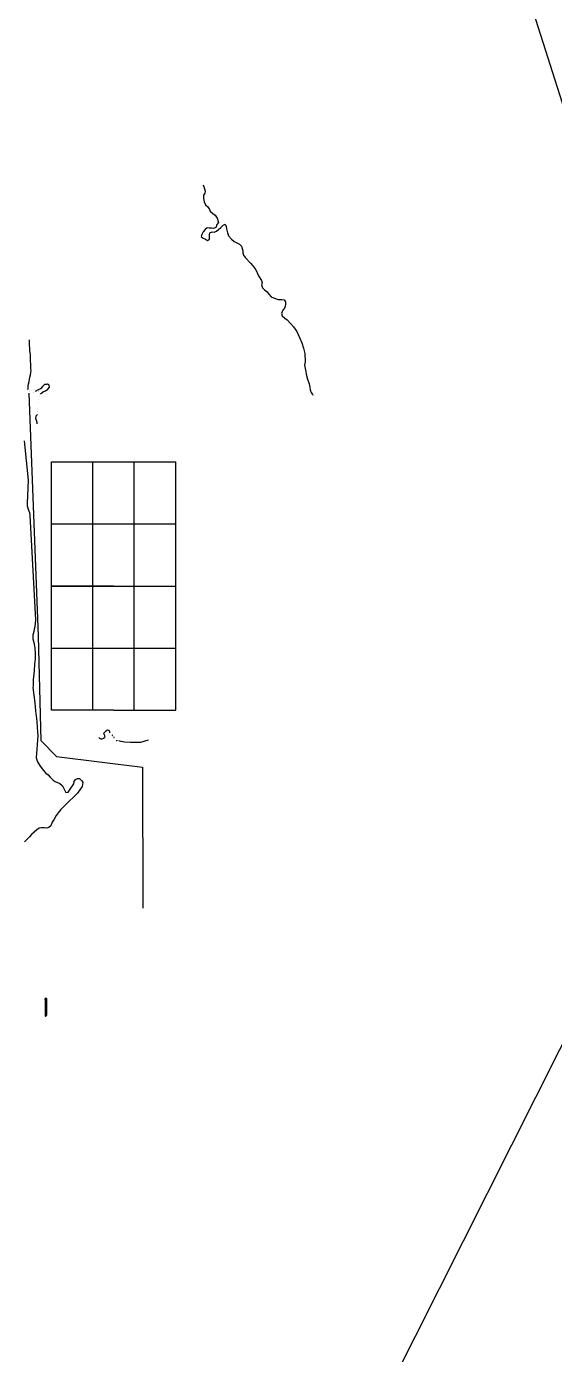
# Model space of a CAD drawing. Extents: x 691253 to 712810, y 6460221 to 6541096.
# Drawn here: x 705304 to 707218, y 6472578 to 6477391 of the extents above; entities that cross this region are included whole.
import ezdxf

# ---------------------------------------------------------------- set-up
doc = ezdxf.new("R2010")
doc.units = 0
doc.header["$MEASUREMENT"] = 0
doc.layers.get('0').update_dxf_attribs({"linetype": 'CONTINUOUS'})
for name, color, linetype in [('kaid', 5, 'CONTINUOUS'), ('pollar', 7, 'CONTINUOUS'), ('ramp', 210, 'CONTINUOUS'), ('telgprojekt', 1, 'CONTINUOUS')]:
    doc.layers.add(name, color=color, linetype=linetype)

# ---------------------------------------------------------------- blocks, each defined once
blk = doc.blocks.new('Pollar')
blk.add_hatch(color=256).paths.add_polyline_path([(4, 0), (2, 0, 0.774597), (-2, 0), (-4, 0), (-4, -1), (-2, -1, 0.774597), (2, -1), (4, -1)])
blk.add_lwpolyline([(4, 0), (2, 0, 0.774597), (-2, 0), (-4, 0), (-4, -1), (-2, -1, 0.774597), (2, -1), (4, -1)], format="xyb")

msp = doc.modelspace()

# ---------------------------------------------------------------- linework, layer by layer
at = {"color": 2, "linetype": 'Continuous'}
for p, q in [((705371.3, 6473862.4, 118.8), (705377.3, 6473868.4, 118.8)), ((705371.3, 6473862.6, 118.8), (705377.1, 6473868.4, 118.8)), ((705371.3, 6473862.7, 118.8), (705376.9, 6473868.4, 118.8)), ((705371.3, 6473862.9, 118.8), (705376.7, 6473868.4, 118.8)), ((705371.3, 6473863.1, 118.8), (705376.6, 6473868.4, 118.8)), ((705371.3, 6473863.3, 118.8), (705376.4, 6473868.4, 118.8)), ((705371.3, 6473863.4, 118.8), (705376.2, 6473868.4, 118.8)), ((705371.3, 6473863.6, 118.8), (705376, 6473868.4, 118.8)), ((705371.3, 6473863.8, 118.8), (705375.8, 6473868.4, 118.8)), ((705371.3, 6473864, 118.8), (705375.7, 6473868.4, 118.8)), ((705371.3, 6473864.1, 118.8), (705375.5, 6473868.4, 118.8)), ((705371.3, 6473864.3, 118.8), (705375.3, 6473868.4, 118.8)), ((705371.3, 6473864.5, 118.8), (705375.1, 6473868.4, 118.8)), ((705371.3, 6473864.7, 118.8), (705375, 6473868.4, 118.8)), ((705371.3, 6473864.9, 118.8), (705374.8, 6473868.4, 118.8)), ((705371.3, 6473865, 118.8), (705374.6, 6473868.4, 118.8)), ((705371.3, 6473865.2, 118.8), (705374.4, 6473868.4, 118.8)), ((705371.3, 6473865.4, 118.8), (705374.3, 6473868.4, 118.8)), ((705371.3, 6473865.6, 118.8), (705374.1, 6473868.4, 118.8)), ((705371.3, 6473865.7, 118.8), (705373.9, 6473868.4, 118.8)), ((705371.3, 6473865.9, 118.8), (705373.7, 6473868.4, 118.8)), ((705371.3, 6473866.1, 118.8), (705373.6, 6473868.4, 118.8)), ((705371.3, 6473866.3, 118.8), (705373.4, 6473868.4, 118.8)), ((705371.3, 6473866.4, 118.8), (705373.2, 6473868.4, 118.8)), ((705371.3, 6473866.6, 118.8), (705373, 6473868.4, 118.8)), ((705371.3, 6473866.8, 118.8), (705372.8, 6473868.4, 118.8)), ((705371.3, 6473867, 118.8), (705372.7, 6473868.4, 118.8)), ((705371.3, 6473867.1, 118.8), (705372.5, 6473868.4, 118.8)), ((705371.3, 6473867.3, 118.8), (705372.3, 6473868.4, 118.8)), ((705371.3, 6473867.5, 118.8), (705372.1, 6473868.4, 118.8)), ((705371.3, 6473867.7, 118.8), (705372, 6473868.4, 118.8)), ((705371.3, 6473867.9, 118.8), (705371.8, 6473868.4, 118.8)), ((705371.3, 6473868, 118.8), (705371.6, 6473868.4, 118.8)), ((705371.3, 6473868.2, 118.8), (705371.4, 6473868.4, 118.8)), ((705371.3, 6473862.2, 118.8), (705377.3, 6473868.2, 118.8)), ((705371.3, 6473862, 118.8), (705377.3, 6473868, 118.8)), ((705371.3, 6473861.8, 118.8), (705377.3, 6473867.8, 118.8)), ((705371.3, 6473861.7, 118.8), (705377.3, 6473867.7, 118.8)), ((705371.3, 6473861.5, 118.8), (705377.3, 6473867.5, 118.8)), ((705371.3, 6473861.3, 118.8), (705377.3, 6473867.3, 118.8)), ((705371.3, 6473861.1, 118.8), (705377.3, 6473867.1, 118.8)), ((705371.3, 6473861, 118.8), (705377.3, 6473867, 118.8)), ((705371.3, 6473860.8, 118.8), (705377.3, 6473866.8, 118.8)), ((705371.3, 6473860.6, 118.8), (705377.3, 6473866.6, 118.8)), ((705371.3, 6473860.4, 118.8), (705377.3, 6473866.4, 118.8)), ((705371.3, 6473860.3, 118.8), (705377.3, 6473866.3, 118.8)), ((705371.3, 6473860.1, 118.8), (705377.3, 6473866.1, 118.8)), ((705371.3, 6473859.9, 118.8), (705377.3, 6473865.9, 118.8)), ((705371.3, 6473859.7, 118.8), (705377.3, 6473865.7, 118.8)), ((705371.3, 6473859.5, 118.8), (705377.3, 6473865.5, 118.8)), ((705371.3, 6473859.4, 118.8), (705377.3, 6473865.4, 118.8)), ((705371.3, 6473859.2, 118.8), (705377.3, 6473865.2, 118.8)), ((705371.3, 6473859, 118.8), (705377.3, 6473865, 118.8)), ((705371.3, 6473858.8, 118.8), (705377.3, 6473864.8, 118.8)), ((705371.3, 6473858.7, 118.8), (705377.3, 6473864.7, 118.8)), ((705371.3, 6473858.5, 118.8), (705377.3, 6473864.5, 118.8)), ((705371.3, 6473858.3, 118.8), (705377.3, 6473864.3, 118.8)), ((705371.3, 6473858.1, 118.8), (705377.3, 6473864.1, 118.8)), ((705371.3, 6473858, 118.8), (705377.3, 6473864, 118.8)), ((705371.3, 6473857.8, 118.8), (705377.3, 6473863.8, 118.8)), ((705371.3, 6473857.6, 118.8), (705377.3, 6473863.6, 118.8)), ((705371.3, 6473857.4, 118.8), (705377.3, 6473863.4, 118.8)), ((705371.3, 6473857.3, 118.8), (705377.3, 6473863.2, 118.8)), ((705371.3, 6473857.1, 118.8), (705377.3, 6473863.1, 118.8)), ((705371.3, 6473856.9, 118.8), (705377.3, 6473862.9, 118.8)), ((705371.3, 6473856.7, 118.8), (705377.3, 6473862.7, 118.8)), ((705371.3, 6473856.5, 118.8), (705377.3, 6473862.5, 118.8)), ((705371.3, 6473856.4, 118.8), (705377.3, 6473862.4, 118.8)), ((705371.3, 6473856.2, 118.8), (705377.3, 6473862.2, 118.8)), ((705371.3, 6473856, 118.8), (705377.3, 6473862, 118.8)), ((705371.3, 6473855.8, 118.8), (705377.3, 6473861.8, 118.8)), ((705371.3, 6473855.7, 118.8), (705377.3, 6473861.7, 118.8)), ((705371.3, 6473855.5, 118.8), (705377.3, 6473861.5, 118.8)), ((705371.3, 6473855.3, 118.8), (705377.3, 6473861.3, 118.8)), ((705371.3, 6473855.1, 118.8), (705377.3, 6473861.1, 118.8)), ((705371.3, 6473855, 118.8), (705377.3, 6473860.9, 118.8)), ((705371.3, 6473854.8, 118.8), (705377.3, 6473860.8, 118.8)), ((705371.3, 6473854.6, 118.8), (705377.3, 6473860.6, 118.8)), ((705371.3, 6473854.4, 118.8), (705377.3, 6473860.4, 118.8)), ((705371.3, 6473854.2, 118.8), (705377.3, 6473860.2, 118.8)), ((705371.3, 6473854.1, 118.8), (705377.3, 6473860.1, 118.8)), ((705371.3, 6473853.9, 118.8), (705377.3, 6473859.9, 118.8)), ((705371.3, 6473853.7, 118.8), (705377.3, 6473859.7, 118.8)), ((705371.3, 6473853.5, 118.8), (705377.3, 6473859.5, 118.8)), ((705371.3, 6473853.4, 118.8), (705377.3, 6473859.4, 118.8)), ((705371.3, 6473853.2, 118.8), (705377.3, 6473859.2, 118.8)), ((705371.3, 6473853, 118.8), (705377.3, 6473859, 118.8)), ((705371.3, 6473852.8, 118.8), (705377.3, 6473858.8, 118.8)), ((705371.3, 6473852.7, 118.8), (705377.3, 6473858.7, 118.8)), ((705371.3, 6473852.5, 118.8), (705377.3, 6473858.5, 118.8)), ((705371.3, 6473852.3, 118.8), (705377.3, 6473858.3, 118.8)), ((705371.3, 6473852.1, 118.8), (705377.3, 6473858.1, 118.8)), ((705371.3, 6473851.9, 118.8), (705377.3, 6473857.9, 118.8)), ((705371.3, 6473851.8, 118.8), (705377.3, 6473857.8, 118.8)), ((705371.3, 6473851.6, 118.8), (705377.3, 6473857.6, 118.8)), ((705371.3, 6473851.4, 118.8), (705377.3, 6473857.4, 118.8)), ((705371.3, 6473851.2, 118.8), (705377.3, 6473857.2, 118.8)), ((705371.3, 6473851.1, 118.8), (705377.3, 6473857.1, 118.8)), ((705371.3, 6473850.9, 118.8), (705377.3, 6473856.9, 118.8)), ((705371.3, 6473850.7, 118.8), (705377.3, 6473856.7, 118.8)), ((705371.3, 6473850.5, 118.8), (705377.3, 6473856.5, 118.8)), ((705371.3, 6473850.4, 118.8), (705377.3, 6473856.4, 118.8)), ((705371.3, 6473850.2, 118.8), (705377.3, 6473856.2, 118.8)), ((705371.3, 6473850, 118.8), (705377.3, 6473856, 118.8)), ((705371.3, 6473849.8, 118.8), (705377.3, 6473855.8, 118.8)), ((705371.3, 6473849.7, 118.8), (705377.3, 6473855.6, 118.8)), ((705371.3, 6473849.5, 118.8), (705377.3, 6473855.5, 118.8)), ((705371.3, 6473849.3, 118.8), (705377.3, 6473855.3, 118.8)), ((705371.3, 6473849.1, 118.8), (705377.3, 6473855.1, 118.8)), ((705371.3, 6473848.9, 118.8), (705377.3, 6473854.9, 118.8)), ((705371.3, 6473848.8, 118.8), (705377.3, 6473854.8, 118.8)), ((705371.3, 6473848.6, 118.8), (705377.3, 6473854.6, 118.8)), ((705371.3, 6473848.4, 118.8), (705377.3, 6473854.4, 118.8)), ((705371.3, 6473848.2, 118.8), (705377.3, 6473854.2, 118.8)), ((705371.3, 6473848.1, 118.8), (705377.3, 6473854.1, 118.8)), ((705371.3, 6473847.9, 118.8), (705377.3, 6473853.9, 118.8)), ((705371.3, 6473847.7, 118.8), (705377.3, 6473853.7, 118.8)), ((705371.3, 6473847.5, 118.8), (705377.3, 6473853.5, 118.8)), ((705371.3, 6473847.4, 118.8), (705377.3, 6473853.3, 118.8)), ((705371.3, 6473847.2, 118.8), (705377.3, 6473853.2, 118.8)), ((705371.3, 6473847, 118.8), (705377.3, 6473853, 118.8)), ((705371.3, 6473846.8, 118.8), (705377.3, 6473852.8, 118.8)), ((705371.3, 6473846.6, 118.8), (705377.3, 6473852.6, 118.8)), ((705371.3, 6473846.5, 118.8), (705377.3, 6473852.5, 118.8)), ((705371.3, 6473846.3, 118.8), (705377.3, 6473852.3, 118.8)), ((705371.3, 6473846.1, 118.8), (705377.3, 6473852.1, 118.8)), ((705371.3, 6473845.9, 118.8), (705377.3, 6473851.9, 118.8)), ((705371.3, 6473845.8, 118.8), (705377.3, 6473851.8, 118.8)), ((705371.3, 6473845.6, 118.8), (705377.3, 6473851.6, 118.8)), ((705371.3, 6473845.4, 118.8), (705377.3, 6473851.4, 118.8)), ((705371.3, 6473845.2, 118.8), (705377.3, 6473851.2, 118.8)), ((705371.3, 6473845.1, 118.8), (705377.3, 6473851.1, 118.8)), ((705371.3, 6473844.9, 118.8), (705377.3, 6473850.9, 118.8)), ((705371.3, 6473844.7, 118.8), (705377.3, 6473850.7, 118.8)), ((705371.3, 6473844.5, 118.8), (705377.3, 6473850.5, 118.8)), ((705371.3, 6473844.4, 118.8), (705377.3, 6473850.3, 118.8)), ((705371.3, 6473844.2, 118.8), (705377.3, 6473850.2, 118.8)), ((705371.3, 6473844, 118.8), (705377.3, 6473850, 118.8)), ((705371.3, 6473843.8, 118.8), (705377.3, 6473849.8, 118.8)), ((705371.3, 6473843.6, 118.8), (705377.3, 6473849.6, 118.8)), ((705371.3, 6473843.5, 118.8), (705377.3, 6473849.5, 118.8)), ((705371.3, 6473843.3, 118.8), (705377.3, 6473849.3, 118.8)), ((705371.3, 6473843.1, 118.8), (705377.3, 6473849.1, 118.8)), ((705371.3, 6473842.9, 118.8), (705377.3, 6473848.9, 118.8)), ((705371.3, 6473842.8, 118.8), (705377.3, 6473848.8, 118.8)), ((705371.3, 6473842.6, 118.8), (705377.3, 6473848.6, 118.8)), ((705371.3, 6473842.4, 118.8), (705377.3, 6473848.4, 118.8)), ((705371.3, 6473842.2, 118.8), (705377.3, 6473848.2, 118.8)), ((705371.3, 6473842.1, 118.8), (705377.3, 6473848, 118.8)), ((705371.3, 6473841.9, 118.8), (705377.3, 6473847.9, 118.8)), ((705371.3, 6473841.7, 118.8), (705377.3, 6473847.7, 118.8)), ((705371.3, 6473841.5, 118.8), (705377.3, 6473847.5, 118.8)), ((705371.3, 6473841.3, 118.8), (705377.3, 6473847.3, 118.8)), ((705371.3, 6473841.2, 118.8), (705377.3, 6473847.2, 118.8)), ((705371.3, 6473841, 118.8), (705377.3, 6473847, 118.8)), ((705371.3, 6473840.8, 118.8), (705377.3, 6473846.8, 118.8)), ((705371.3, 6473840.6, 118.8), (705377.3, 6473846.6, 118.8)), ((705371.3, 6473840.5, 118.8), (705377.3, 6473846.5, 118.8)), ((705371.3, 6473840.3, 118.8), (705377.3, 6473846.3, 118.8)), ((705371.3, 6473840.1, 118.8), (705377.3, 6473846.1, 118.8)), ((705371.3, 6473839.9, 118.8), (705377.3, 6473845.9, 118.8)), ((705371.3, 6473839.8, 118.8), (705377.3, 6473845.7, 118.8)), ((705371.3, 6473839.6, 118.8), (705377.3, 6473845.6, 118.8)), ((705371.3, 6473839.4, 118.8), (705377.3, 6473845.4, 118.8)), ((705371.3, 6473839.2, 118.8), (705377.3, 6473845.2, 118.8)), ((705371.3, 6473839, 118.8), (705377.3, 6473845, 118.8)), ((705371.3, 6473838.9, 118.8), (705377.3, 6473844.9, 118.8)), ((705371.3, 6473838.7, 118.8), (705377.3, 6473844.7, 118.8)), ((705371.3, 6473838.5, 118.8), (705377.3, 6473844.5, 118.8)), ((705371.3, 6473838.4, 118.8), (705377.3, 6473844.3, 118.8)), ((705371.5, 6473838.4, 118.8), (705377.3, 6473844.2, 118.8)), ((705371.7, 6473838.4, 118.8), (705377.3, 6473844, 118.8)), ((705371.8, 6473838.4, 118.8), (705377.3, 6473843.8, 118.8)), ((705372, 6473838.4, 118.8), (705377.3, 6473843.6, 118.8)), ((705372.2, 6473838.4, 118.8), (705377.3, 6473843.4, 118.8)), ((705372.4, 6473838.4, 118.8), (705377.3, 6473843.3, 118.8)), ((705372.5, 6473838.4, 118.8), (705377.3, 6473843.1, 118.8)), ((705372.7, 6473838.4, 118.8), (705377.3, 6473842.9, 118.8)), ((705372.9, 6473838.4, 118.8), (705377.3, 6473842.7, 118.8)), ((705373.1, 6473838.4, 118.8), (705377.3, 6473842.6, 118.8)), ((705373.2, 6473838.4, 118.8), (705377.3, 6473842.4, 118.8)), ((705373.4, 6473838.4, 118.8), (705377.3, 6473842.2, 118.8)), ((705373.6, 6473838.4, 118.8), (705377.3, 6473842, 118.8)), ((705373.8, 6473838.4, 118.8), (705377.3, 6473841.9, 118.8)), ((705374, 6473838.4, 118.8), (705377.3, 6473841.7, 118.8)), ((705374.1, 6473838.4, 118.8), (705377.3, 6473841.5, 118.8)), ((705374.3, 6473838.4, 118.8), (705377.3, 6473841.3, 118.8)), ((705374.5, 6473838.4, 118.8), (705377.3, 6473841.2, 118.8)), ((705374.7, 6473838.4, 118.8), (705377.3, 6473841, 118.8)), ((705374.8, 6473838.4, 118.8), (705377.3, 6473840.8, 118.8)), ((705375, 6473838.4, 118.8), (705377.3, 6473840.6, 118.8)), ((705375.2, 6473838.4, 118.8), (705377.3, 6473840.4, 118.8)), ((705375.4, 6473838.4, 118.8), (705377.3, 6473840.3, 118.8)), ((705375.5, 6473838.4, 118.8), (705377.3, 6473840.1, 118.8)), ((705375.7, 6473838.4, 118.8), (705377.3, 6473839.9, 118.8)), ((705375.9, 6473838.4, 118.8), (705377.3, 6473839.7, 118.8)), ((705376.1, 6473838.4, 118.8), (705377.3, 6473839.6, 118.8)), ((705376.3, 6473838.4, 118.8), (705377.3, 6473839.4, 118.8)), ((705376.4, 6473838.4, 118.8), (705377.3, 6473839.2, 118.8)), ((705376.6, 6473838.4, 118.8), (705377.3, 6473839, 118.8)), ((705376.8, 6473838.4, 118.8), (705377.3, 6473838.9, 118.8))]:
    msp.add_line(p, q, dxfattribs=at)
at = {"color": 250, "linetype": 'Continuous'}
for p, q in [((705371.3, 6473832.5, 118.8), (705377.1, 6473838.4, 118.8)), ((705371.3, 6473832.7, 118.8), (705377, 6473838.4, 118.8)), ((705371.3, 6473832.9, 118.8), (705376.8, 6473838.4, 118.8)), ((705371.3, 6473833, 118.8), (705376.6, 6473838.4, 118.8)), ((705371.3, 6473833.2, 118.8), (705376.4, 6473838.4, 118.8)), ((705371.3, 6473833.4, 118.8), (705376.3, 6473838.4, 118.8)), ((705371.3, 6473833.6, 118.8), (705376.1, 6473838.4, 118.8)), ((705371.3, 6473833.7, 118.8), (705375.9, 6473838.4, 118.8)), ((705371.3, 6473833.9, 118.8), (705375.7, 6473838.4, 118.8)), ((705371.3, 6473834.1, 118.8), (705375.5, 6473838.4, 118.8)), ((705371.3, 6473834.3, 118.8), (705375.4, 6473838.4, 118.8)), ((705371.3, 6473834.5, 118.8), (705375.2, 6473838.4, 118.8)), ((705371.3, 6473834.6, 118.8), (705375, 6473838.4, 118.8)), ((705371.3, 6473834.8, 118.8), (705374.8, 6473838.4, 118.8)), ((705371.3, 6473835, 118.8), (705374.7, 6473838.4, 118.8)), ((705371.3, 6473835.2, 118.8), (705374.5, 6473838.4, 118.8)), ((705371.3, 6473835.3, 118.8), (705374.3, 6473838.4, 118.8)), ((705371.3, 6473835.5, 118.8), (705374.1, 6473838.4, 118.8)), ((705371.3, 6473835.7, 118.8), (705374, 6473838.4, 118.8)), ((705371.3, 6473835.9, 118.8), (705373.8, 6473838.4, 118.8)), ((705371.3, 6473836, 118.8), (705373.6, 6473838.4, 118.8)), ((705371.3, 6473836.2, 118.8), (705373.4, 6473838.4, 118.8)), ((705371.3, 6473836.4, 118.8), (705373.2, 6473838.4, 118.8)), ((705371.3, 6473836.6, 118.8), (705373.1, 6473838.4, 118.8)), ((705371.3, 6473836.8, 118.8), (705372.9, 6473838.4, 118.8)), ((705371.3, 6473836.9, 118.8), (705372.7, 6473838.4, 118.8)), ((705371.3, 6473837.1, 118.8), (705372.5, 6473838.4, 118.8)), ((705371.3, 6473837.3, 118.8), (705372.4, 6473838.4, 118.8)), ((705371.3, 6473837.5, 118.8), (705372.2, 6473838.4, 118.8)), ((705371.3, 6473837.6, 118.8), (705372, 6473838.4, 118.8)), ((705371.3, 6473837.8, 118.8), (705371.8, 6473838.4, 118.8)), ((705371.3, 6473838, 118.8), (705371.7, 6473838.4, 118.8)), ((705371.3, 6473838.2, 118.8), (705371.5, 6473838.4, 118.8)), ((705371.3, 6473838.3, 118.8), (705371.3, 6473838.4, 118.8)), ((705371.3, 6473832.3, 118.8), (705377.3, 6473838.3, 118.8)), ((705371.3, 6473832.2, 118.8), (705377.3, 6473838.1, 118.8)), ((705371.3, 6473832, 118.8), (705377.3, 6473838, 118.8)), ((705371.3, 6473831.8, 118.8), (705377.3, 6473837.8, 118.8)), ((705371.3, 6473831.6, 118.8), (705377.3, 6473837.6, 118.8)), ((705371.3, 6473831.4, 118.8), (705377.3, 6473837.4, 118.8)), ((705371.3, 6473831.3, 118.8), (705377.3, 6473837.3, 118.8)), ((705371.3, 6473831.1, 118.8), (705377.3, 6473837.1, 118.8)), ((705371.3, 6473830.9, 118.8), (705377.3, 6473836.9, 118.8)), ((705371.3, 6473830.7, 118.8), (705377.3, 6473836.7, 118.8)), ((705371.3, 6473830.6, 118.8), (705377.3, 6473836.6, 118.8)), ((705371.3, 6473830.4, 118.8), (705377.3, 6473836.4, 118.8)), ((705377, 6473838.4, 118.8), (705377.3, 6473838.7, 118.8)), ((705377.1, 6473838.4, 118.8), (705377.3, 6473838.5, 118.8)), ((705371.3, 6473830.2, 118.8), (705377.3, 6473836.2, 118.8)), ((705371.3, 6473830, 118.8), (705377.3, 6473836, 118.8)), ((705371.3, 6473829.9, 118.8), (705377.3, 6473835.8, 118.8)), ((705371.3, 6473829.7, 118.8), (705377.3, 6473835.7, 118.8)), ((705371.3, 6473829.5, 118.8), (705377.3, 6473835.5, 118.8)), ((705371.3, 6473829.3, 118.8), (705377.3, 6473835.3, 118.8)), ((705371.3, 6473829.2, 118.8), (705377.3, 6473835.1, 118.8)), ((705371.3, 6473829, 118.8), (705377.3, 6473835, 118.8)), ((705371.3, 6473828.8, 118.8), (705377.3, 6473834.8, 118.8)), ((705371.3, 6473828.6, 118.8), (705377.3, 6473834.6, 118.8)), ((705371.3, 6473828.4, 118.8), (705377.3, 6473834.4, 118.8)), ((705371.3, 6473828.3, 118.8), (705377.3, 6473834.3, 118.8)), ((705371.3, 6473828.1, 118.8), (705377.3, 6473834.1, 118.8)), ((705371.3, 6473827.9, 118.8), (705377.3, 6473833.9, 118.8)), ((705371.3, 6473827.7, 118.8), (705377.3, 6473833.7, 118.8)), ((705371.3, 6473827.6, 118.8), (705377.3, 6473833.5, 118.8)), ((705371.3, 6473827.4, 118.8), (705377.3, 6473833.4, 118.8)), ((705371.3, 6473827.2, 118.8), (705377.3, 6473833.2, 118.8)), ((705371.3, 6473827, 118.8), (705377.3, 6473833, 118.8)), ((705371.3, 6473826.9, 118.8), (705377.3, 6473832.8, 118.8)), ((705371.3, 6473826.7, 118.8), (705377.3, 6473832.7, 118.8)), ((705371.3, 6473826.5, 118.8), (705377.3, 6473832.5, 118.8)), ((705371.3, 6473826.3, 118.8), (705377.3, 6473832.3, 118.8)), ((705371.3, 6473826.1, 118.8), (705377.3, 6473832.1, 118.8)), ((705371.3, 6473826, 118.8), (705377.3, 6473832, 118.8)), ((705371.3, 6473825.8, 118.8), (705377.3, 6473831.8, 118.8)), ((705371.3, 6473825.6, 118.8), (705377.3, 6473831.6, 118.8)), ((705371.3, 6473825.4, 118.8), (705377.3, 6473831.4, 118.8)), ((705371.3, 6473825.3, 118.8), (705377.3, 6473831.3, 118.8)), ((705371.3, 6473825.1, 118.8), (705377.3, 6473831.1, 118.8)), ((705371.3, 6473824.9, 118.8), (705377.3, 6473830.9, 118.8)), ((705371.3, 6473824.7, 118.8), (705377.3, 6473830.7, 118.8)), ((705371.3, 6473824.6, 118.8), (705377.3, 6473830.5, 118.8)), ((705371.3, 6473824.4, 118.8), (705377.3, 6473830.4, 118.8)), ((705371.3, 6473824.2, 118.8), (705377.3, 6473830.2, 118.8)), ((705371.3, 6473824, 118.8), (705377.3, 6473830, 118.8)), ((705371.3, 6473823.9, 118.8), (705377.3, 6473829.8, 118.8)), ((705371.3, 6473823.7, 118.8), (705377.3, 6473829.7, 118.8)), ((705371.3, 6473823.5, 118.8), (705377.3, 6473829.5, 118.8)), ((705371.3, 6473823.3, 118.8), (705377.3, 6473829.3, 118.8)), ((705371.3, 6473823.1, 118.8), (705377.3, 6473829.1, 118.8)), ((705371.3, 6473823, 118.8), (705377.3, 6473829, 118.8)), ((705371.3, 6473822.8, 118.8), (705377.3, 6473828.8, 118.8)), ((705371.3, 6473822.6, 118.8), (705377.3, 6473828.6, 118.8)), ((705371.3, 6473822.4, 118.8), (705377.3, 6473828.4, 118.8)), ((705371.3, 6473822.3, 118.8), (705377.3, 6473828.2, 118.8)), ((705371.3, 6473822.1, 118.8), (705377.3, 6473828.1, 118.8)), ((705371.3, 6473821.9, 118.8), (705377.3, 6473827.9, 118.8)), ((705371.3, 6473821.7, 118.8), (705377.3, 6473827.7, 118.8)), ((705371.3, 6473821.6, 118.8), (705377.3, 6473827.5, 118.8)), ((705371.3, 6473821.4, 118.8), (705377.3, 6473827.4, 118.8)), ((705371.3, 6473821.2, 118.8), (705377.3, 6473827.2, 118.8)), ((705371.3, 6473821, 118.8), (705377.3, 6473827, 118.8)), ((705371.3, 6473820.8, 118.8), (705377.3, 6473826.8, 118.8)), ((705371.3, 6473820.7, 118.8), (705377.3, 6473826.7, 118.8)), ((705371.3, 6473820.5, 118.8), (705377.3, 6473826.5, 118.8)), ((705371.3, 6473820.3, 118.8), (705377.3, 6473826.3, 118.8)), ((705371.3, 6473820.1, 118.8), (705377.3, 6473826.1, 118.8)), ((705371.3, 6473820, 118.8), (705377.3, 6473825.9, 118.8)), ((705371.3, 6473819.8, 118.8), (705377.3, 6473825.8, 118.8)), ((705371.3, 6473819.6, 118.8), (705377.3, 6473825.6, 118.8)), ((705371.3, 6473819.4, 118.8), (705377.3, 6473825.4, 118.8)), ((705371.3, 6473819.3, 118.8), (705377.3, 6473825.2, 118.8)), ((705371.3, 6473819.1, 118.8), (705377.3, 6473825.1, 118.8)), ((705371.3, 6473818.9, 118.8), (705377.3, 6473824.9, 118.8)), ((705371.3, 6473818.7, 118.8), (705377.3, 6473824.7, 118.8)), ((705371.3, 6473818.5, 118.8), (705377.3, 6473824.5, 118.8)), ((705371.3, 6473818.4, 118.8), (705377.3, 6473824.4, 118.8)), ((705371.3, 6473818.2, 118.8), (705377.3, 6473824.2, 118.8)), ((705371.3, 6473818, 118.8), (705377.3, 6473824, 118.8)), ((705371.3, 6473817.8, 118.8), (705377.3, 6473823.8, 118.8)), ((705371.3, 6473817.7, 118.8), (705377.3, 6473823.6, 118.8)), ((705371.3, 6473817.5, 118.8), (705377.3, 6473823.5, 118.8)), ((705371.3, 6473817.3, 118.8), (705377.3, 6473823.3, 118.8)), ((705371.3, 6473817.1, 118.8), (705377.3, 6473823.1, 118.8)), ((705371.3, 6473817, 118.8), (705377.3, 6473822.9, 118.8)), ((705371.3, 6473816.8, 118.8), (705377.3, 6473822.8, 118.8)), ((705371.3, 6473816.6, 118.8), (705377.3, 6473822.6, 118.8)), ((705371.3, 6473816.4, 118.8), (705377.3, 6473822.4, 118.8)), ((705371.3, 6473816.3, 118.8), (705377.3, 6473822.2, 118.8)), ((705371.3, 6473816.1, 118.8), (705377.3, 6473822.1, 118.8)), ((705371.3, 6473815.9, 118.8), (705377.3, 6473821.9, 118.8)), ((705371.3, 6473815.7, 118.8), (705377.3, 6473821.7, 118.8)), ((705371.3, 6473815.5, 118.8), (705377.3, 6473821.5, 118.8)), ((705371.3, 6473815.4, 118.8), (705377.3, 6473821.4, 118.8)), ((705371.3, 6473815.2, 118.8), (705377.3, 6473821.2, 118.8)), ((705371.3, 6473815, 118.8), (705377.3, 6473821, 118.8)), ((705371.3, 6473814.8, 118.8), (705377.3, 6473820.8, 118.8)), ((705371.3, 6473814.7, 118.8), (705377.3, 6473820.6, 118.8)), ((705371.3, 6473814.5, 118.8), (705377.3, 6473820.5, 118.8)), ((705371.3, 6473814.3, 118.8), (705377.3, 6473820.3, 118.8)), ((705371.3, 6473814.1, 118.8), (705377.3, 6473820.1, 118.8)), ((705371.3, 6473814, 118.8), (705377.3, 6473819.9, 118.8)), ((705371.3, 6473813.8, 118.8), (705377.3, 6473819.8, 118.8)), ((705371.3, 6473813.6, 118.8), (705377.3, 6473819.6, 118.8)), ((705371.3, 6473813.4, 118.8), (705377.3, 6473819.4, 118.8)), ((705371.3, 6473813.2, 118.8), (705377.3, 6473819.2, 118.8)), ((705371.3, 6473813.1, 118.8), (705377.3, 6473819.1, 118.8)), ((705371.3, 6473812.9, 118.8), (705377.3, 6473818.9, 118.8)), ((705371.3, 6473812.7, 118.8), (705377.3, 6473818.7, 118.8)), ((705371.3, 6473812.5, 118.8), (705377.3, 6473818.5, 118.8)), ((705371.3, 6473812.4, 118.8), (705377.3, 6473818.3, 118.8)), ((705371.3, 6473812.2, 118.8), (705377.3, 6473818.2, 118.8)), ((705371.3, 6473812, 118.8), (705377.3, 6473818, 118.8)), ((705371.3, 6473811.8, 118.8), (705377.3, 6473817.8, 118.8)), ((705371.3, 6473811.7, 118.8), (705377.3, 6473817.6, 118.8)), ((705371.3, 6473811.5, 118.8), (705377.3, 6473817.5, 118.8)), ((705371.3, 6473811.3, 118.8), (705377.3, 6473817.3, 118.8)), ((705371.3, 6473811.1, 118.8), (705377.3, 6473817.1, 118.8)), ((705371.3, 6473810.9, 118.8), (705377.3, 6473816.9, 118.8)), ((705371.3, 6473810.8, 118.8), (705377.3, 6473816.8, 118.8)), ((705371.3, 6473810.6, 118.8), (705377.3, 6473816.6, 118.8)), ((705371.3, 6473810.4, 118.8), (705377.3, 6473816.4, 118.8)), ((705371.3, 6473810.2, 118.8), (705377.3, 6473816.2, 118.8)), ((705371.3, 6473810.1, 118.8), (705377.3, 6473816, 118.8)), ((705371.3, 6473809.9, 118.8), (705377.3, 6473815.9, 118.8)), ((705371.3, 6473809.7, 118.8), (705377.3, 6473815.7, 118.8)), ((705371.3, 6473809.5, 118.8), (705377.3, 6473815.5, 118.8)), ((705371.3, 6473809.4, 118.8), (705377.3, 6473815.3, 118.8)), ((705371.3, 6473809.2, 118.8), (705377.3, 6473815.2, 118.8)), ((705371.3, 6473809, 118.8), (705377.3, 6473815, 118.8)), ((705371.3, 6473808.8, 118.8), (705377.3, 6473814.8, 118.8)), ((705371.3, 6473808.7, 118.8), (705377.3, 6473814.6, 118.8)), ((705371.3, 6473808.5, 118.8), (705377.3, 6473814.5, 118.8)), ((705371.3, 6473808.3, 118.8), (705377.3, 6473814.3, 118.8)), ((705371.3, 6473808.1, 118.8), (705377.3, 6473814.1, 118.8)), ((705371.3, 6473807.9, 118.8), (705377.3, 6473813.9, 118.8)), ((705371.5, 6473808, 118.8), (705377.3, 6473813.8, 118.8)), ((705371.8, 6473808.1, 118.8), (705377.3, 6473813.6, 118.8)), ((705372, 6473808.2, 118.8), (705377.3, 6473813.4, 118.8)), ((705372.2, 6473808.2, 118.8), (705377.3, 6473813.2, 118.8)), ((705372.5, 6473808.2, 118.8), (705377.3, 6473813, 118.8)), ((705372.7, 6473808.3, 118.8), (705377.3, 6473812.9, 118.8)), ((705372.9, 6473808.3, 118.8), (705377.3, 6473812.7, 118.8)), ((705373.1, 6473808.3, 118.8), (705377.3, 6473812.5, 118.8)), ((705373.3, 6473808.4, 118.8), (705377.3, 6473812.3, 118.8)), ((705373.5, 6473808.4, 118.8), (705377.3, 6473812.2, 118.8)), ((705373.7, 6473808.4, 118.8), (705377.3, 6473812, 118.8)), ((705373.8, 6473808.4, 118.8), (705377.3, 6473811.8, 118.8)), ((705374, 6473808.4, 118.8), (705377.3, 6473811.6, 118.8)), ((705374.2, 6473808.4, 118.8), (705377.3, 6473811.5, 118.8)), ((705374.4, 6473808.4, 118.8), (705377.3, 6473811.3, 118.8)), ((705374.5, 6473808.4, 118.8), (705377.3, 6473811.1, 118.8)), ((705374.7, 6473808.4, 118.8), (705377.3, 6473810.9, 118.8)), ((705374.9, 6473808.4, 118.8), (705377.3, 6473810.7, 118.8)), ((705375.1, 6473808.4, 118.8), (705377.3, 6473810.6, 118.8)), ((705375.2, 6473808.4, 118.8), (705377.3, 6473810.4, 118.8)), ((705375.4, 6473808.3, 118.8), (705377.3, 6473810.2, 118.8)), ((705375.5, 6473808.3, 118.8), (705377.3, 6473810, 118.8)), ((705375.7, 6473808.3, 118.8), (705377.3, 6473809.9, 118.8)), ((705375.8, 6473808.3, 118.8), (705377.3, 6473809.7, 118.8)), ((705376, 6473808.2, 118.8), (705377.3, 6473809.5, 118.8)), ((705376.1, 6473808.2, 118.8), (705377.3, 6473809.3, 118.8)), ((705376.3, 6473808.2, 118.8), (705377.3, 6473809.2, 118.8)), ((705376.4, 6473808.1, 118.8), (705377.3, 6473809, 118.8)), ((705376.6, 6473808.1, 118.8), (705377.3, 6473808.8, 118.8)), ((705376.7, 6473808.1, 118.8), (705377.3, 6473808.6, 118.8)), ((705376.9, 6473808.1, 118.8), (705377.3, 6473808.4, 118.8)), ((705377, 6473808, 118.8), (705377.3, 6473808.3, 118.8)), ((705377.1, 6473808, 118.8), (705377.3, 6473808.1, 118.8))]:
    msp.add_line(p, q, dxfattribs=at)
at = {"color": 3, "linetype": 'Continuous'}
for points in [[(705943.4, 6476815.8), (705946.9, 6476810.6), (705951.7, 6476794.4), (705950.4, 6476786.8), (705946.1, 6476779), (705945.7, 6476767.8), (705948.4, 6476754.9), (705953.5, 6476744.8), (705961.3, 6476736.8), (705967.7, 6476727.1), (705969.9, 6476721.3), (705979.5, 6476713.3), (705988.1, 6476707.4), (705994.9, 6476696.6), (706000.2, 6476680.2), (705993.6, 6476672.8), (705991.7, 6476665.3), (705990.2, 6476662.8), (705982.1, 6476659.2), (705974.9, 6476660.2), (705966.7, 6476659.4), (705959, 6476660.7), (705951.7, 6476655.1), (705945.2, 6476647), (705939.8, 6476637.4), (705937.8, 6476630.1), (705944.9, 6476623.3), (705952.5, 6476620), (705960.1, 6476614.8), (705967.1, 6476619.5), (705967.9, 6476627.4), (705967.7, 6476635.9), (705968.9, 6476643), (705976.8, 6476646.6), (705985, 6476645.3), (705992.4, 6476648.6), (706000.5, 6476655.1), (706008.6, 6476662.3), (706017.1, 6476670.5), (706024.2, 6476673.9), (706028, 6476665.5), (706029, 6476657.2), (706033.3, 6476643.3), (706036.3, 6476632.2), (706047, 6476620.1), (706057.4, 6476612.2), (706064.6, 6476608.6), (706075.8, 6476601.6), (706083.6, 6476595), (706086.6, 6476586.5), (706088.1, 6476578.1), (706088.2, 6476570.2), (706091.2, 6476562.2), (706098.7, 6476552.1), (706115.7, 6476532.6), (706125, 6476523.5), (706133.1, 6476512.6), (706137.7, 6476504), (706145.2, 6476487.7), (706156.6, 6476470.7), (706158.1, 6476462.1), (706156.7, 6476455), (706159.6, 6476444.2), (706167.2, 6476435.9), (706176.3, 6476429.2), (706182.6, 6476420.4), (706191, 6476411.4), (706199.3, 6476407.1), (706217, 6476402), (706230.4, 6476401.3), (706237.7, 6476399.7), (706243.3, 6476392.6), (706242.8, 6476385.1), (706241.6, 6476377.5), (706239.2, 6476370.1), (706232.9, 6476362.8), (706228.9, 6476350.7), (706231.1, 6476342.6), (706241.3, 6476333.8), (706249.3, 6476327.7), (706260.8, 6476315), (706272.1, 6476302.9), (706283.7, 6476286), (706294.3, 6476263.6), (706302.7, 6476244.1), (706308.8, 6476225.6), (706313.6, 6476206.1), (706314.3, 6476175.8), (706312.3, 6476164.5), (706314.5, 6476151.8), (706317, 6476140.7), (706318.4, 6476130.6), (706322.4, 6476112.9), (706328.4, 6476096.2), (706331.7, 6476084.2), (706333, 6476073.5), (706336, 6476064.7), (706340.6, 6476056.6), (706342.3, 6476054.3)], [(705309.3, 6476075.4), (705309.9, 6476079.1), (705310.2, 6476086.9), (705311, 6476095.7), (705314, 6476104.3), (705315, 6476112), (705316.1, 6476120.2), (705318.3, 6476128.4), (705319.8, 6476137.4), (705320.6, 6476144.7), (705319.8, 6476151.9), (705319.5, 6476160.2), (705320, 6476169), (705319.1, 6476176.6), (705318.6, 6476183.5), (705318.3, 6476192.6), (705318.1, 6476200.9), (705316.5, 6476216.1), (705316, 6476225.1), (705315.3, 6476235.5), (705315.5, 6476245.1), (705314.7, 6476254.7), (705314.5, 6476255.7)], [(705354.7, 6476059.4), (705366.1, 6476067.5), (705373.4, 6476070.5), (705381.4, 6476077), (705387.6, 6476084.2), (705386.8, 6476091.5), (705380, 6476094), (705377.1, 6476093.5), (705373.2, 6476093.3), (705369.1, 6476093.5), (705361.8, 6476085.7), (705355.4, 6476078), (705346.6, 6476074.5), (705335.8, 6476067.9)], [(705342.6, 6475950.8), (705342.8, 6475955.1), (705338, 6475969.9), (705338.8, 6475979.4), (705343.8, 6475984.9)], [(705295.8, 6475889.6), (705309.7, 6475746.8), (705306.2, 6475663), (705306.1, 6475653.4), (705311.7, 6475638.2), (705314.5, 6475629.4), (705316, 6475618.5), (705336.8, 6475240.3), (705333.7, 6475215.5), (705331.9, 6475206.4), (705330.9, 6475198.6), (705327.6, 6475184.9), (705326.7, 6475172.1), (705331.2, 6475158.6), (705334.5, 6475138.7), (705335.2, 6475117.5), (705335.2, 6475099.2), (705333.4, 6475079.3), (705331.5, 6475055.5), (705328.4, 6475022.4), (705327.7, 6475000), (705327.4, 6474994.9), (705333.7, 6474940.1), (705336.7, 6474911.1), (705341.8, 6474871.8), (705343.1, 6474850.1), (705343.5, 6474836), (705344.6, 6474820), (705338.7, 6474740.7), (705341.1, 6474733.1), (705344.1, 6474725.8), (705354.2, 6474710.6), (705366.1, 6474694.5), (705374.4, 6474684.7), (705382.7, 6474678.5), (705390.3, 6474670.2), (705400.6, 6474659.3), (705407.8, 6474654.8), (705424.9, 6474646.7), (705434.3, 6474638.7), (705442.8, 6474622.2), (705447.2, 6474614.6), (705455, 6474615.7), (705460.5, 6474623.3), (705464.9, 6474630.5), (705470.6, 6474638.7), (705476.2, 6474646), (705477.5, 6474654), (705481.5, 6474661.4), (705488.4, 6474665.5), (705496.7, 6474665), (705505.2, 6474657.4), (705507.8, 6474650.6), (705506.3, 6474636.4), (705497.9, 6474624.2), (705489.1, 6474612.6), (705443.9, 6474568.2), (705428, 6474552.8), (705419.1, 6474540.9), (705412, 6474531), (705404, 6474518.1), (705397.6, 6474506.8), (705392.6, 6474493.4), (705385, 6474487.5), (705377.9, 6474485.8), (705369.1, 6474486.5), (705356.7, 6474486.1), (705349.4, 6474484.8), (705341.3, 6474478.9), (705331.4, 6474470.6), (705321.8, 6474462.3), (705314.5, 6474454), (705305.9, 6474446.1), (705297.3, 6474436)], [(705606.4, 6474832.8), (705603.2, 6474839.1), (705598, 6474841.1), (705592.1, 6474836.9), (705583.6, 6474828.4)], [(705638.1, 6474803.2), (705646.6, 6474801.2), (705653.5, 6474800), (705659.4, 6474798.8)], [(705659.4, 6474798.8), (705681.2, 6474797.2), (705718.2, 6474796.7), (705746, 6474805.1)]]:
    msp.add_lwpolyline(points, dxfattribs=at)
at = {"color": 3, "linetype": 'Continuous', "elevation": 30.2}
msp.add_lwpolyline([(705584, 6474828.9), (705583.7, 6474826.6), (705585.1, 6474824.7), (705587.3, 6474820.6), (705587.9, 6474818.2), (705587.4, 6474815), (705583.7, 6474809.9), (705577.2, 6474808.5), (705574.4, 6474808.2), (705569.5, 6474810.3), (705566.5, 6474814.3)], dxfattribs=at)
at = {"color": 250, "linetype": 'Continuous', "elevation": 118.8}
for points in [[(705371.3, 6473868.4), (705371.3, 6473838.4), (705377.3, 6473838.4), (705377.3, 6473868.4), (705371.3, 6473868.4), (705371.3, 6473807.9), (705372, 6473808.2), (705373.2, 6473808.4), (705374.3, 6473808.4), (705375.5, 6473808.3), (705376.2, 6473808.2), (705377.3, 6473807.9), (705377.3, 6473808.4), (705377.3, 6473838.4)], [(705370.2, 6473806.4), (705371.7, 6473806.4)], [(705375.6, 6473806.4), (705377.1, 6473806.4)]]:
    msp.add_lwpolyline(points, dxfattribs=at)
msp.add_lwpolyline([(705371.9, 6473805.5), (705372.3, 6473804.9), (705372.8, 6473804.6), (705373.2, 6473804.4), (705373.5, 6473804.4), (705374, 6473804.4), (705374.3, 6473804.5), (705374.8, 6473804.7), (705375.1, 6473805), (705375.3, 6473805.3), (705375.5, 6473805.6), (705375.6, 6473806.1), (705375.6, 6473806.5), (705375.6, 6473806.8), (705375.5, 6473807.2), (705375.2, 6473807.7), (705374.9, 6473807.9), (705374.4, 6473808.2), (705374.1, 6473808.3), (705373.8, 6473808.4), (705373.4, 6473808.4), (705373.2, 6473808.3), (705372.9, 6473808.2), (705372.5, 6473808), (705372.3, 6473807.9), (705372.2, 6473807.7), (705372, 6473807.4), (705371.8, 6473807), (705371.7, 6473806.7), (705371.6, 6473806.3), (705371.7, 6473805.8)], close=True, dxfattribs=at)
at = {"layer": 'kaid', "color": 5, "linetype": 'Continuous', "const_width": 0.1}
for points in [[(705309.3, 6476075.4), (705310.4, 6476072.2), (705313.3, 6476071.7), (705315, 6476066.6), (705315, 6476065.3), (705332.6, 6476063.7), (705332.6, 6476065.3), (705315, 6476066.6), (705332.6, 6476065.3), (705334.4, 6476065.2), (705339.2, 6476070.9), (705338, 6476071.3), (705338, 6476072), (705335.3, 6476072.2)], [(705315.4, 6476076.3), (705335.3, 6476074.7)], [(705357.2, 6476058.9), (705351.3, 6476060.1), (705342.8, 6475985.2), (705351.4, 6475984.3)]]:
    msp.add_lwpolyline(points, dxfattribs=at)
msp.add_lwpolyline([(705315, 6476072.1), (705315.8, 6476080.5), (705335.5, 6476078.7), (705335, 6476070.6)], close=True, dxfattribs=at)
for points, elevation in [([(705606.5, 6474836.9), (705606.3, 6474831.8)], 30.4), ([(705631.3, 6474803.2), (705606.3, 6474831.8)], 30.9), ([(705637.6, 6474802.9), (705631.3, 6474803.2)], 30.4)]:
    msp.add_lwpolyline(points, dxfattribs=dict(at, elevation=elevation))
at = {"layer": 'ramp', "linetype": 'Continuous', "const_width": 0.1}
for points in [[(705346.2, 6476067.8), (705347.6, 6476077.2)], [(705347.6, 6476077.2), (705350.4, 6476067.2), (705346.2, 6476067.8), (705351.7, 6476076.6)], [(705351.7, 6476076.6), (705347.6, 6476077.2)], [(705350.4, 6476067.2), (705351.7, 6476076.6)]]:
    msp.add_lwpolyline(points, dxfattribs=at)
at = {"layer": 'telgprojekt', "color": 3, "linetype": 'Continuous'}
msp.add_lwpolyline([(705148.9, 6460221.1), (705506.3, 6470245.8), (707910.2, 6475019.7), (706269.7, 6480201.1), (704689.6, 6485230), (702570.4, 6492276), (700467.3, 6499756.9), (698386.5, 6506931.1), (696237.5, 6514318.4), (694196.8, 6521278.8), (698301.7, 6526537.3), (704222.2, 6532143.5), (709482.4, 6537506.3), (712809.6, 6541096.5)], dxfattribs=at)
at = {"layer": 'telgprojekt', "color": 5, "linetype": 'Continuous'}
for points in [[(705347.6, 6475181.7), (705314.2, 6476062)], [(705395, 6475363), (705395, 6475813)], [(705395, 6475813), (705845, 6475813)], [(705545, 6475363), (705545, 6475813)], [(705695, 6475363), (705695, 6475813)], [(705845, 6475363), (705845, 6475813)], [(705395, 6475588), (705845, 6475588)], [(705620, 6475363), (705395, 6475363)], [(705395, 6474913), (705395, 6475363)], [(705395, 6475363), (705845, 6475363)], [(705545, 6474913), (705545, 6475363)], [(705620, 6475363), (705845, 6475363)], [(705695, 6474913), (705695, 6475363)], [(705845, 6474913), (705845, 6475363)], [(705395, 6475138), (705845, 6475138)], [(705620, 6474913), (705395, 6474913)], [(705620, 6474913), (705845, 6474913)]]:
    msp.add_lwpolyline(points, dxfattribs=at)
for points, elevation in [([(705412.4, 6474744.9), (705412.4, 6474744.9), (705356.7, 6474801.6), (705347.6, 6475181.7)], -2.1), ([(705412.6, 6474744.7), (705724.1, 6474706.4), (705725.4, 6474195.4)], -1.7)]:
    msp.add_lwpolyline(points, dxfattribs=dict(at, elevation=elevation))

# ---------------------------------------------------------------- block references
at = {"layer": 'pollar', "ltscale": 0.5, "xscale": 0.2499999999689661, "yscale": 0.1499999999068677, "zscale": 0.25, "rotation": 129.8980007482895}
for p in [(705606.3, 6474831.9, 30.4), (705615.4, 6474821.4, 30.9), (705621.5, 6474814.5, 30.9), (705631.3, 6474803.2, 30.4)]:
    msp.add_blockref('Pollar', p, dxfattribs=at)

doc.saveas('drawing.dxf')
